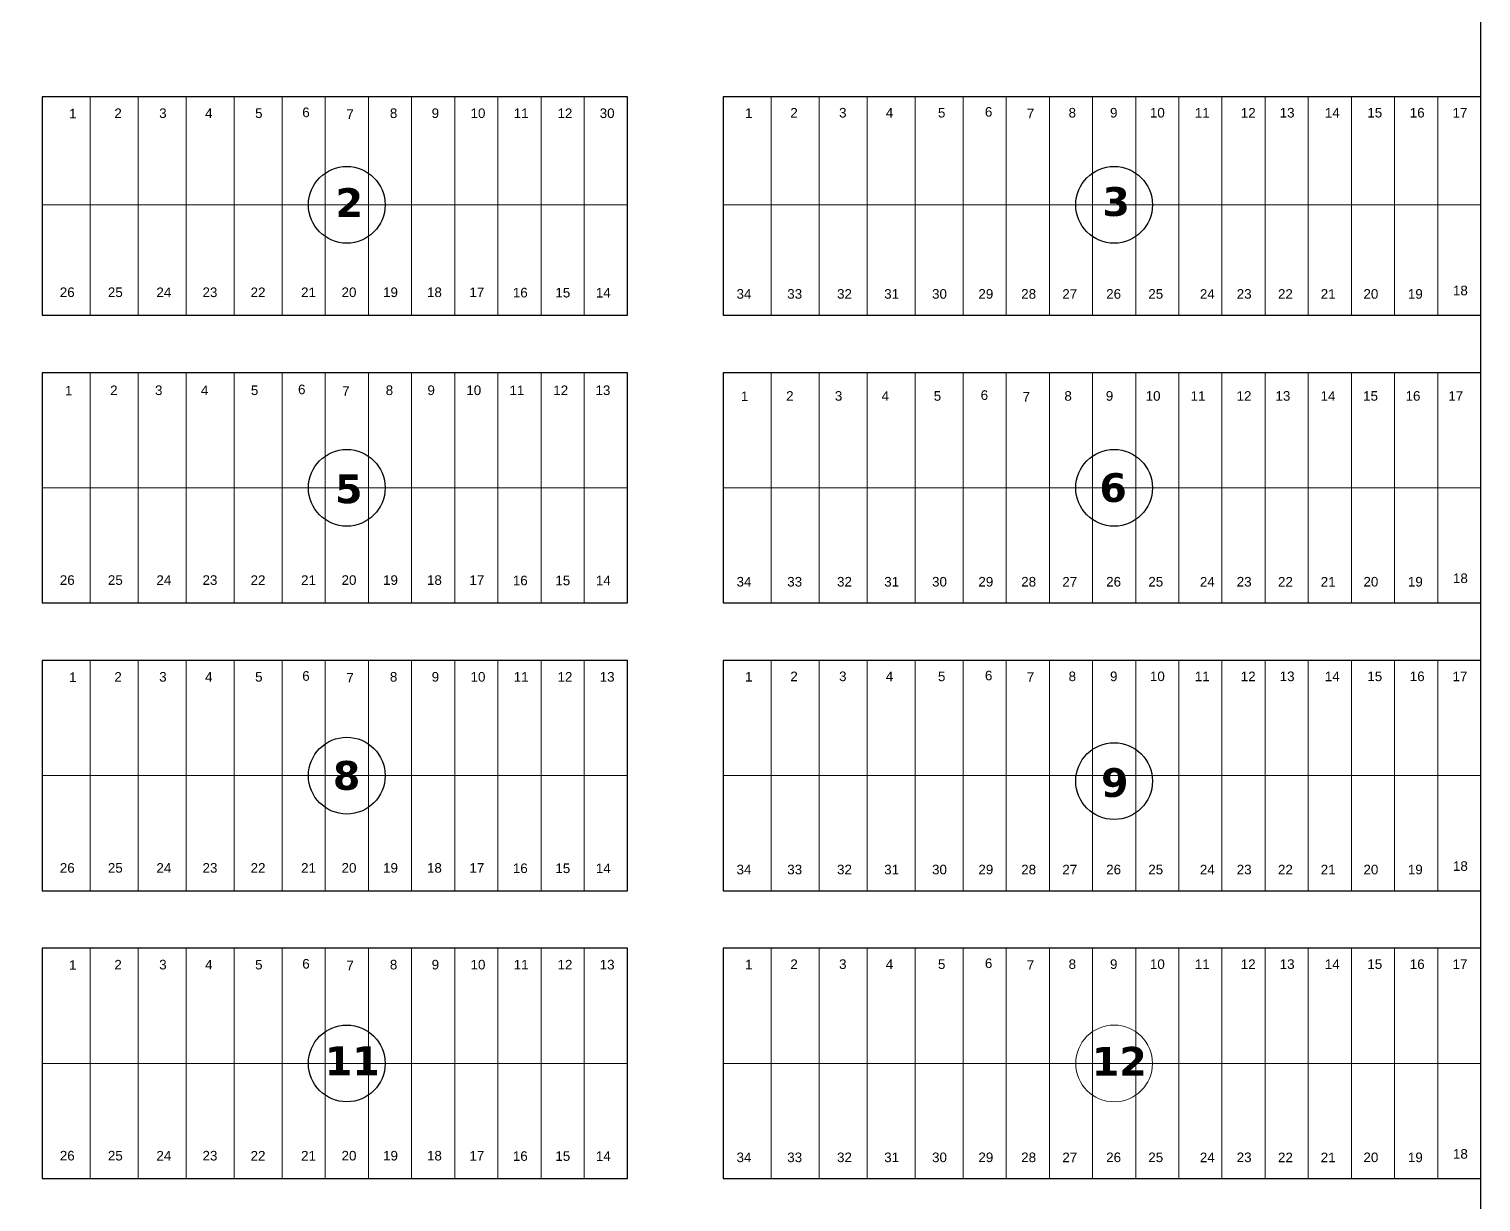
# Model space of a CAD drawing. Header units: millimetres. Extents: x 0 to 6558, y 60 to 10727.
# Drawn here: x 877.2 to 1180, y 7662.2 to 7906.8 of the extents above; entities that cross this region are included whole.
import ezdxf

# ---------------------------------------------------------------- set-up
doc = ezdxf.new("R2010")
doc.units = ezdxf.units.MM
for name, color, linetype in [('0 N° DE MANZANA', 255, 'Continuous'), ('0 SIG - CHACRAS', 253, 'Continuous'), ('0 SIG - MANZANAS', 253, 'Continuous')]:
    doc.layers.add(name, color=color, linetype=linetype)
doc.layers.add('0 N° DE PARCELA', color=255, linetype='Continuous', lineweight=25)
doc.layers.add('0 SIG - PARCELAS', color=252, linetype='Continuous', lineweight=18)
doc.styles.get("Standard").update_dxf_attribs({"font": 'arial.ttf'})
doc.styles.add('STYLE1', font='arial.ttf')

msp = doc.modelspace()

# ---------------------------------------------------------------- linework, layer by layer
at = {"layer": '0 N° DE MANZANA'}
for centre in [(943.479, 7870.105), (1103.479, 7870.105), (943.479, 7811.105), (1103.479, 7811.105), (943.479, 7751.105), (1103.479, 7749.966), (943.479, 7691.105)]:
    msp.add_circle(centre, 8, dxfattribs=at)
at = {"layer": '0 SIG - CHACRAS'}
msp.add_lwpolyline([(199.979, 7425.105), (1179.979, 7425.105), (1179.979, 8400.105), (199.979, 8400.105)], close=True, dxfattribs=at)
at = {"layer": '0 SIG - MANZANAS'}
for points in [[(1001.979, 7892.605), (879.979, 7892.605), (879.979, 7847.105), (1001.979, 7847.105)], [(1179.979, 7892.605), (1021.979, 7892.605), (1021.979, 7847.105), (1179.979, 7847.105)], [(879.979, 7787.105), (1001.979, 7787.105), (1001.979, 7835.105), (879.979, 7835.105)], [(1021.979, 7787.105), (1179.979, 7787.105), (1179.979, 7835.105), (1021.979, 7835.105)], [(879.979, 7727.105), (1001.979, 7727.105), (1001.979, 7775.105), (879.979, 7775.105)], [(1021.979, 7727.105), (1179.979, 7727.105), (1179.979, 7775.105), (1021.979, 7775.105)], [(879.979, 7667.105), (1001.979, 7667.105), (1001.979, 7715.105), (879.979, 7715.105)], [(1021.979, 7667.105), (1179.979, 7667.105), (1179.979, 7715.105), (1021.979, 7715.105)]]:
    msp.add_lwpolyline(points, close=True, dxfattribs=at)
at = {"layer": '0 SIG - PARCELAS'}
for points in [[(889.979, 7870.105), (879.979, 7870.105), (879.979, 7892.605), (889.979, 7892.605)], [(899.979, 7870.105), (889.979, 7870.105), (889.979, 7892.605), (899.979, 7892.605)], [(909.979, 7870.105), (899.979, 7870.105), (899.979, 7892.605), (909.979, 7892.605)], [(919.979, 7870.105), (909.979, 7870.105), (909.979, 7892.605), (919.979, 7892.605)], [(929.979, 7870.105), (919.979, 7870.105), (919.979, 7892.605), (929.979, 7892.605)], [(938.979, 7870.105), (929.979, 7870.105), (929.979, 7892.605), (938.979, 7892.605)], [(947.979, 7870.105), (938.979, 7870.105), (938.979, 7892.605), (947.979, 7892.605)], [(956.979, 7870.105), (947.979, 7870.105), (947.979, 7892.605), (956.979, 7892.605)], [(965.979, 7870.105), (956.979, 7870.105), (956.979, 7892.605), (965.979, 7892.605)], [(974.979, 7870.105), (965.979, 7870.105), (965.979, 7892.605), (974.979, 7892.605)], [(983.979, 7870.105), (974.979, 7870.105), (974.979, 7892.605), (983.979, 7892.605)], [(992.979, 7870.105), (983.979, 7870.105), (983.979, 7892.605), (992.979, 7892.605)], [(1001.979, 7870.105), (992.979, 7870.105), (992.979, 7892.605), (1001.979, 7892.605)], [(1031.979, 7870.105), (1021.979, 7870.105), (1021.979, 7892.605), (1031.979, 7892.605)], [(1041.979, 7870.105), (1031.979, 7870.105), (1031.979, 7892.605), (1041.979, 7892.605)], [(1051.979, 7870.105), (1041.979, 7870.105), (1041.979, 7892.605), (1051.979, 7892.605)], [(1061.979, 7870.105), (1051.979, 7870.105), (1051.979, 7892.605), (1061.979, 7892.605)], [(1071.979, 7870.105), (1061.979, 7870.105), (1061.979, 7892.605), (1071.979, 7892.605)], [(1080.979, 7870.105), (1071.979, 7870.105), (1071.979, 7892.605), (1080.979, 7892.605)], [(1089.979, 7870.105), (1080.979, 7870.105), (1080.979, 7892.605), (1089.979, 7892.605)], [(1098.979, 7870.105), (1089.979, 7870.105), (1089.979, 7892.605), (1098.979, 7892.605)], [(1107.979, 7870.105), (1098.979, 7870.105), (1098.979, 7892.605), (1107.979, 7892.605)], [(1116.979, 7870.105), (1107.979, 7870.105), (1107.979, 7892.605), (1116.979, 7892.605)], [(1125.979, 7870.105), (1116.979, 7870.105), (1116.979, 7892.605), (1125.979, 7892.605)], [(1134.979, 7870.105), (1125.979, 7870.105), (1125.979, 7892.605), (1134.979, 7892.605)], [(1143.979, 7870.105), (1134.979, 7870.105), (1134.979, 7892.605), (1143.979, 7892.605)], [(1152.979, 7870.105), (1143.979, 7870.105), (1143.979, 7892.605), (1152.979, 7892.605)], [(1161.979, 7870.105), (1152.979, 7870.105), (1152.979, 7892.605), (1161.979, 7892.605)], [(1170.979, 7870.105), (1161.979, 7870.105), (1161.979, 7892.605), (1170.979, 7892.605)], [(1179.979, 7870.105), (1170.979, 7870.105), (1170.979, 7892.605), (1179.979, 7892.605)], [(879.979, 7847.105), (889.979, 7847.105), (889.979, 7870.105), (879.979, 7870.105)], [(889.979, 7847.105), (899.979, 7847.105), (899.979, 7870.105), (889.979, 7870.105)], [(899.979, 7847.105), (909.979, 7847.105), (909.979, 7870.105), (899.979, 7870.105)], [(909.979, 7847.105), (919.979, 7847.105), (919.979, 7870.105), (909.979, 7870.105)], [(919.979, 7847.105), (929.979, 7847.105), (929.979, 7870.105), (919.979, 7870.105)], [(929.979, 7847.105), (938.979, 7847.105), (938.979, 7870.105), (929.979, 7870.105)], [(938.979, 7847.105), (947.979, 7847.105), (947.979, 7870.105), (938.979, 7870.105)], [(947.979, 7847.105), (956.979, 7847.105), (956.979, 7870.105), (947.979, 7870.105)], [(956.979, 7847.105), (965.979, 7847.105), (965.979, 7870.105), (956.979, 7870.105)], [(965.979, 7847.105), (974.979, 7847.105), (974.979, 7870.105), (965.979, 7870.105)], [(974.979, 7847.105), (983.979, 7847.105), (983.979, 7870.105), (974.979, 7870.105)], [(983.979, 7847.105), (992.979, 7847.105), (992.979, 7870.105), (983.979, 7870.105)], [(992.979, 7847.105), (1001.979, 7847.105), (1001.979, 7870.105), (992.979, 7870.105)], [(1021.979, 7847.105), (1031.979, 7847.105), (1031.979, 7870.105), (1021.979, 7870.105)], [(1031.979, 7847.105), (1041.979, 7847.105), (1041.979, 7870.105), (1031.979, 7870.105)], [(1041.979, 7847.105), (1051.979, 7847.105), (1051.979, 7870.105), (1041.979, 7870.105)], [(1051.979, 7847.105), (1061.979, 7847.105), (1061.979, 7870.105), (1051.979, 7870.105)], [(1061.979, 7847.105), (1071.979, 7847.105), (1071.979, 7870.105), (1061.979, 7870.105)], [(1071.979, 7847.105), (1080.979, 7847.105), (1080.979, 7870.105), (1071.979, 7870.105)], [(1080.979, 7847.105), (1089.979, 7847.105), (1089.979, 7870.105), (1080.979, 7870.105)], [(1089.979, 7847.105), (1098.979, 7847.105), (1098.979, 7870.105), (1089.979, 7870.105)], [(1098.979, 7847.105), (1107.979, 7847.105), (1107.979, 7870.105), (1098.979, 7870.105)], [(1107.979, 7847.105), (1116.979, 7847.105), (1116.979, 7870.105), (1107.979, 7870.105)], [(1116.979, 7847.105), (1125.979, 7847.105), (1125.979, 7870.105), (1116.979, 7870.105)], [(1125.979, 7847.105), (1134.979, 7847.105), (1134.979, 7870.105), (1125.979, 7870.105)], [(1134.979, 7847.105), (1143.979, 7847.105), (1143.979, 7870.105), (1134.979, 7870.105)], [(1143.979, 7847.105), (1152.979, 7847.105), (1152.979, 7870.105), (1143.979, 7870.105)], [(1152.979, 7847.105), (1161.979, 7847.105), (1161.979, 7870.105), (1152.979, 7870.105)], [(1161.979, 7847.105), (1170.979, 7847.105), (1170.979, 7870.105), (1161.979, 7870.105)], [(1170.979, 7847.105), (1179.979, 7847.105), (1179.979, 7870.105), (1170.979, 7870.105)], [(879.979, 7811.105), (889.979, 7811.105), (889.979, 7835.105), (879.979, 7835.105)], [(889.979, 7811.105), (899.979, 7811.105), (899.979, 7835.105), (889.979, 7835.105)], [(899.979, 7811.105), (909.979, 7811.105), (909.979, 7835.105), (899.979, 7835.105)], [(909.979, 7811.105), (919.979, 7811.105), (919.979, 7835.105), (909.979, 7835.105)], [(919.979, 7811.105), (929.979, 7811.105), (929.979, 7835.105), (919.979, 7835.105)], [(929.979, 7811.105), (938.979, 7811.105), (938.979, 7835.105), (929.979, 7835.105)], [(938.979, 7811.105), (947.979, 7811.105), (947.979, 7835.105), (938.979, 7835.105)], [(947.979, 7811.105), (956.979, 7811.105), (956.979, 7835.105), (947.979, 7835.105)], [(956.979, 7811.105), (965.979, 7811.105), (965.979, 7835.105), (956.979, 7835.105)], [(965.979, 7811.105), (974.979, 7811.105), (974.979, 7835.105), (965.979, 7835.105)], [(974.979, 7811.105), (983.979, 7811.105), (983.979, 7835.105), (974.979, 7835.105)], [(983.979, 7811.105), (992.979, 7811.105), (992.979, 7835.105), (983.979, 7835.105)], [(992.979, 7811.105), (1001.979, 7811.105), (1001.979, 7835.105), (992.979, 7835.105)], [(1021.979, 7811.105), (1031.979, 7811.105), (1031.979, 7835.105), (1021.979, 7835.105)], [(1031.979, 7811.105), (1041.979, 7811.105), (1041.979, 7835.105), (1031.979, 7835.105)], [(1041.979, 7811.105), (1051.979, 7811.105), (1051.979, 7835.105), (1041.979, 7835.105)], [(1051.979, 7811.105), (1061.979, 7811.105), (1061.979, 7835.105), (1051.979, 7835.105)], [(1061.979, 7811.105), (1071.979, 7811.105), (1071.979, 7835.105), (1061.979, 7835.105)], [(1071.979, 7811.105), (1080.979, 7811.105), (1080.979, 7835.105), (1071.979, 7835.105)], [(1080.979, 7811.105), (1089.979, 7811.105), (1089.979, 7835.105), (1080.979, 7835.105)], [(1089.979, 7811.105), (1098.979, 7811.105), (1098.979, 7835.105), (1089.979, 7835.105)], [(1098.979, 7811.105), (1107.979, 7811.105), (1107.979, 7835.105), (1098.979, 7835.105)], [(1107.979, 7811.105), (1116.979, 7811.105), (1116.979, 7835.105), (1107.979, 7835.105)], [(1116.979, 7811.105), (1125.979, 7811.105), (1125.979, 7835.105), (1116.979, 7835.105)], [(1125.979, 7811.105), (1134.979, 7811.105), (1134.979, 7835.105), (1125.979, 7835.105)], [(1134.979, 7811.105), (1143.979, 7811.105), (1143.979, 7835.105), (1134.979, 7835.105)], [(1143.979, 7811.105), (1152.979, 7811.105), (1152.979, 7835.105), (1143.979, 7835.105)], [(1152.979, 7811.105), (1161.979, 7811.105), (1161.979, 7835.105), (1152.979, 7835.105)], [(1161.979, 7811.105), (1170.979, 7811.105), (1170.979, 7835.105), (1161.979, 7835.105)], [(1170.979, 7811.105), (1179.979, 7811.105), (1179.979, 7835.105), (1170.979, 7835.105)], [(879.979, 7787.105), (889.979, 7787.105), (889.979, 7811.105), (879.979, 7811.105)], [(889.979, 7787.105), (899.979, 7787.105), (899.979, 7811.105), (889.979, 7811.105)], [(899.979, 7787.105), (909.979, 7787.105), (909.979, 7811.105), (899.979, 7811.105)], [(909.979, 7787.105), (919.979, 7787.105), (919.979, 7811.105), (909.979, 7811.105)], [(919.979, 7787.105), (929.979, 7787.105), (929.979, 7811.105), (919.979, 7811.105)], [(929.979, 7787.105), (938.979, 7787.105), (938.979, 7811.105), (929.979, 7811.105)], [(938.979, 7787.105), (947.979, 7787.105), (947.979, 7811.105), (938.979, 7811.105)], [(947.979, 7787.105), (956.979, 7787.105), (956.979, 7811.105), (947.979, 7811.105)], [(956.979, 7787.105), (965.979, 7787.105), (965.979, 7811.105), (956.979, 7811.105)], [(965.979, 7787.105), (974.979, 7787.105), (974.979, 7811.105), (965.979, 7811.105)], [(974.979, 7787.105), (983.979, 7787.105), (983.979, 7811.105), (974.979, 7811.105)], [(983.979, 7787.105), (992.979, 7787.105), (992.979, 7811.105), (983.979, 7811.105)], [(992.979, 7787.105), (1001.979, 7787.105), (1001.979, 7811.105), (992.979, 7811.105)], [(1021.979, 7787.105), (1031.979, 7787.105), (1031.979, 7811.105), (1021.979, 7811.105)], [(1031.979, 7787.105), (1041.979, 7787.105), (1041.979, 7811.105), (1031.979, 7811.105)], [(1041.979, 7787.105), (1051.979, 7787.105), (1051.979, 7811.105), (1041.979, 7811.105)], [(1051.979, 7787.105), (1061.979, 7787.105), (1061.979, 7811.105), (1051.979, 7811.105)], [(1061.979, 7787.105), (1071.979, 7787.105), (1071.979, 7811.105), (1061.979, 7811.105)], [(1071.979, 7787.105), (1080.979, 7787.105), (1080.979, 7811.105), (1071.979, 7811.105)], [(1080.979, 7787.105), (1089.979, 7787.105), (1089.979, 7811.105), (1080.979, 7811.105)], [(1089.979, 7787.105), (1098.979, 7787.105), (1098.979, 7811.105), (1089.979, 7811.105)], [(1098.979, 7787.105), (1107.979, 7787.105), (1107.979, 7811.105), (1098.979, 7811.105)], [(1107.979, 7787.105), (1116.979, 7787.105), (1116.979, 7811.105), (1107.979, 7811.105)], [(1116.979, 7787.105), (1125.979, 7787.105), (1125.979, 7811.105), (1116.979, 7811.105)], [(1125.979, 7787.105), (1134.979, 7787.105), (1134.979, 7811.105), (1125.979, 7811.105)], [(1134.979, 7787.105), (1143.979, 7787.105), (1143.979, 7811.105), (1134.979, 7811.105)], [(1143.979, 7787.105), (1152.979, 7787.105), (1152.979, 7811.105), (1143.979, 7811.105)], [(1152.979, 7787.105), (1161.979, 7787.105), (1161.979, 7811.105), (1152.979, 7811.105)], [(1161.979, 7787.105), (1170.979, 7787.105), (1170.979, 7811.105), (1161.979, 7811.105)], [(1170.979, 7787.105), (1179.979, 7787.105), (1179.979, 7811.105), (1170.979, 7811.105)], [(879.979, 7751.105), (889.979, 7751.105), (889.979, 7775.105), (879.979, 7775.105)], [(889.979, 7751.105), (899.979, 7751.105), (899.979, 7775.105), (889.979, 7775.105)], [(899.979, 7751.105), (909.979, 7751.105), (909.979, 7775.105), (899.979, 7775.105)], [(909.979, 7751.105), (919.979, 7751.105), (919.979, 7775.105), (909.979, 7775.105)], [(919.979, 7751.105), (929.979, 7751.105), (929.979, 7775.105), (919.979, 7775.105)], [(929.979, 7751.105), (938.979, 7751.105), (938.979, 7775.105), (929.979, 7775.105)], [(938.979, 7751.105), (947.979, 7751.105), (947.979, 7775.105), (938.979, 7775.105)], [(947.979, 7751.105), (956.979, 7751.105), (956.979, 7775.105), (947.979, 7775.105)], [(956.979, 7751.105), (965.979, 7751.105), (965.979, 7775.105), (956.979, 7775.105)], [(965.979, 7751.105), (974.979, 7751.105), (974.979, 7775.105), (965.979, 7775.105)], [(974.979, 7751.105), (983.979, 7751.105), (983.979, 7775.105), (974.979, 7775.105)], [(983.979, 7751.105), (992.979, 7751.105), (992.979, 7775.105), (983.979, 7775.105)], [(992.979, 7751.105), (1001.979, 7751.105), (1001.979, 7775.105), (992.979, 7775.105)], [(1021.979, 7751.105), (1031.979, 7751.105), (1031.979, 7775.105), (1021.979, 7775.105)], [(1031.979, 7751.105), (1041.979, 7751.105), (1041.979, 7775.105), (1031.979, 7775.105)], [(1041.979, 7751.105), (1051.979, 7751.105), (1051.979, 7775.105), (1041.979, 7775.105)], [(1051.979, 7751.105), (1061.979, 7751.105), (1061.979, 7775.105), (1051.979, 7775.105)], [(1061.979, 7751.105), (1071.979, 7751.105), (1071.979, 7775.105), (1061.979, 7775.105)], [(1071.979, 7751.105), (1080.979, 7751.105), (1080.979, 7775.105), (1071.979, 7775.105)], [(1080.979, 7751.105), (1089.979, 7751.105), (1089.979, 7775.105), (1080.979, 7775.105)], [(1089.979, 7751.105), (1098.979, 7751.105), (1098.979, 7775.105), (1089.979, 7775.105)], [(1098.979, 7751.105), (1107.979, 7751.105), (1107.979, 7775.105), (1098.979, 7775.105)], [(1107.979, 7751.105), (1116.979, 7751.105), (1116.979, 7775.105), (1107.979, 7775.105)], [(1116.979, 7751.105), (1125.979, 7751.105), (1125.979, 7775.105), (1116.979, 7775.105)], [(1125.979, 7751.105), (1134.979, 7751.105), (1134.979, 7775.105), (1125.979, 7775.105)], [(1134.979, 7751.105), (1143.979, 7751.105), (1143.979, 7775.105), (1134.979, 7775.105)], [(1143.979, 7751.105), (1152.979, 7751.105), (1152.979, 7775.105), (1143.979, 7775.105)], [(1152.979, 7751.105), (1161.979, 7751.105), (1161.979, 7775.105), (1152.979, 7775.105)], [(1161.979, 7751.105), (1170.979, 7751.105), (1170.979, 7775.105), (1161.979, 7775.105)], [(1170.979, 7751.105), (1179.979, 7751.105), (1179.979, 7775.105), (1170.979, 7775.105)], [(879.979, 7727.105), (889.979, 7727.105), (889.979, 7751.105), (879.979, 7751.105)], [(889.979, 7727.105), (899.979, 7727.105), (899.979, 7751.105), (889.979, 7751.105)], [(899.979, 7727.105), (909.979, 7727.105), (909.979, 7751.105), (899.979, 7751.105)], [(909.979, 7727.105), (919.979, 7727.105), (919.979, 7751.105), (909.979, 7751.105)], [(919.979, 7727.105), (929.979, 7727.105), (929.979, 7751.105), (919.979, 7751.105)], [(929.979, 7727.105), (938.979, 7727.105), (938.979, 7751.105), (929.979, 7751.105)], [(938.979, 7727.105), (947.979, 7727.105), (947.979, 7751.105), (938.979, 7751.105)], [(947.979, 7727.105), (956.979, 7727.105), (956.979, 7751.105), (947.979, 7751.105)], [(956.979, 7727.105), (965.979, 7727.105), (965.979, 7751.105), (956.979, 7751.105)], [(965.979, 7727.105), (974.979, 7727.105), (974.979, 7751.105), (965.979, 7751.105)], [(974.979, 7727.105), (983.979, 7727.105), (983.979, 7751.105), (974.979, 7751.105)], [(983.979, 7727.105), (992.979, 7727.105), (992.979, 7751.105), (983.979, 7751.105)], [(992.979, 7727.105), (1001.979, 7727.105), (1001.979, 7751.105), (992.979, 7751.105)], [(1021.979, 7727.105), (1031.979, 7727.105), (1031.979, 7751.105), (1021.979, 7751.105)], [(1031.979, 7727.105), (1041.979, 7727.105), (1041.979, 7751.105), (1031.979, 7751.105)], [(1041.979, 7727.105), (1051.979, 7727.105), (1051.979, 7751.105), (1041.979, 7751.105)], [(1051.979, 7727.105), (1061.979, 7727.105), (1061.979, 7751.105), (1051.979, 7751.105)], [(1061.979, 7727.105), (1071.979, 7727.105), (1071.979, 7751.105), (1061.979, 7751.105)], [(1071.979, 7727.105), (1080.979, 7727.105), (1080.979, 7751.105), (1071.979, 7751.105)], [(1080.979, 7727.105), (1089.979, 7727.105), (1089.979, 7751.105), (1080.979, 7751.105)], [(1089.979, 7727.105), (1098.979, 7727.105), (1098.979, 7751.105), (1089.979, 7751.105)], [(1098.979, 7727.105), (1107.979, 7727.105), (1107.979, 7751.105), (1098.979, 7751.105)], [(1107.979, 7727.105), (1116.979, 7727.105), (1116.979, 7751.105), (1107.979, 7751.105)], [(1116.979, 7727.105), (1125.979, 7727.105), (1125.979, 7751.105), (1116.979, 7751.105)], [(1125.979, 7727.105), (1134.979, 7727.105), (1134.979, 7751.105), (1125.979, 7751.105)], [(1134.979, 7727.105), (1143.979, 7727.105), (1143.979, 7751.105), (1134.979, 7751.105)], [(1143.979, 7727.105), (1152.979, 7727.105), (1152.979, 7751.105), (1143.979, 7751.105)], [(1152.979, 7727.105), (1161.979, 7727.105), (1161.979, 7751.105), (1152.979, 7751.105)], [(1161.979, 7727.105), (1170.979, 7727.105), (1170.979, 7751.105), (1161.979, 7751.105)], [(1170.979, 7727.105), (1179.979, 7727.105), (1179.979, 7751.105), (1170.979, 7751.105)], [(879.979, 7691.105), (889.979, 7691.105), (889.979, 7715.105), (879.979, 7715.105)], [(889.979, 7691.105), (899.979, 7691.105), (899.979, 7715.105), (889.979, 7715.105)], [(899.979, 7691.105), (909.979, 7691.105), (909.979, 7715.105), (899.979, 7715.105)], [(909.979, 7691.105), (919.979, 7691.105), (919.979, 7715.105), (909.979, 7715.105)], [(919.979, 7691.105), (929.979, 7691.105), (929.979, 7715.105), (919.979, 7715.105)], [(929.979, 7691.105), (938.979, 7691.105), (938.979, 7715.105), (929.979, 7715.105)], [(938.979, 7691.105), (947.979, 7691.105), (947.979, 7715.105), (938.979, 7715.105)], [(947.979, 7691.105), (956.979, 7691.105), (956.979, 7715.105), (947.979, 7715.105)], [(956.979, 7691.105), (965.979, 7691.105), (965.979, 7715.105), (956.979, 7715.105)], [(965.979, 7691.105), (974.979, 7691.105), (974.979, 7715.105), (965.979, 7715.105)], [(974.979, 7691.105), (983.979, 7691.105), (983.979, 7715.105), (974.979, 7715.105)], [(983.979, 7691.105), (992.979, 7691.105), (992.979, 7715.105), (983.979, 7715.105)], [(992.979, 7691.105), (1001.979, 7691.105), (1001.979, 7715.105), (992.979, 7715.105)], [(1021.979, 7691.105), (1031.979, 7691.105), (1031.979, 7715.105), (1021.979, 7715.105)], [(1031.979, 7691.105), (1041.979, 7691.105), (1041.979, 7715.105), (1031.979, 7715.105)], [(1041.979, 7691.105), (1051.979, 7691.105), (1051.979, 7715.105), (1041.979, 7715.105)], [(1051.979, 7691.105), (1061.979, 7691.105), (1061.979, 7715.105), (1051.979, 7715.105)], [(1061.979, 7691.105), (1071.979, 7691.105), (1071.979, 7715.105), (1061.979, 7715.105)], [(1071.979, 7691.105), (1080.979, 7691.105), (1080.979, 7715.105), (1071.979, 7715.105)], [(1080.979, 7691.105), (1089.979, 7691.105), (1089.979, 7715.105), (1080.979, 7715.105)], [(1089.979, 7691.105), (1098.979, 7691.105), (1098.979, 7715.105), (1089.979, 7715.105)], [(1098.979, 7691.105), (1107.979, 7691.105), (1107.979, 7715.105), (1098.979, 7715.105)], [(1107.979, 7691.105), (1116.979, 7691.105), (1116.979, 7715.105), (1107.979, 7715.105)], [(1116.979, 7691.105), (1125.979, 7691.105), (1125.979, 7715.105), (1116.979, 7715.105)], [(1125.979, 7691.105), (1134.979, 7691.105), (1134.979, 7715.105), (1125.979, 7715.105)], [(1134.979, 7691.105), (1143.979, 7691.105), (1143.979, 7715.105), (1134.979, 7715.105)], [(1143.979, 7691.105), (1152.979, 7691.105), (1152.979, 7715.105), (1143.979, 7715.105)], [(1152.979, 7691.105), (1161.979, 7691.105), (1161.979, 7715.105), (1152.979, 7715.105)], [(1161.979, 7691.105), (1170.979, 7691.105), (1170.979, 7715.105), (1161.979, 7715.105)], [(1170.979, 7691.105), (1179.979, 7691.105), (1179.979, 7715.105), (1170.979, 7715.105)], [(879.979, 7667.105), (889.979, 7667.105), (889.979, 7691.105), (879.979, 7691.105)], [(889.979, 7667.105), (899.979, 7667.105), (899.979, 7691.105), (889.979, 7691.105)], [(899.979, 7667.105), (909.979, 7667.105), (909.979, 7691.105), (899.979, 7691.105)], [(909.979, 7667.105), (919.979, 7667.105), (919.979, 7691.105), (909.979, 7691.105)], [(919.979, 7667.105), (929.979, 7667.105), (929.979, 7691.105), (919.979, 7691.105)], [(929.979, 7667.105), (938.979, 7667.105), (938.979, 7691.105), (929.979, 7691.105)], [(938.979, 7667.105), (947.979, 7667.105), (947.979, 7691.105), (938.979, 7691.105)], [(947.979, 7667.105), (956.979, 7667.105), (956.979, 7691.105), (947.979, 7691.105)], [(956.979, 7667.105), (965.979, 7667.105), (965.979, 7691.105), (956.979, 7691.105)], [(965.979, 7667.105), (974.979, 7667.105), (974.979, 7691.105), (965.979, 7691.105)], [(974.979, 7667.105), (983.979, 7667.105), (983.979, 7691.105), (974.979, 7691.105)], [(983.979, 7667.105), (992.979, 7667.105), (992.979, 7691.105), (983.979, 7691.105)], [(992.979, 7667.105), (1001.979, 7667.105), (1001.979, 7691.105), (992.979, 7691.105)], [(1021.979, 7667.105), (1031.979, 7667.105), (1031.979, 7691.105), (1021.979, 7691.105)], [(1031.979, 7667.105), (1041.979, 7667.105), (1041.979, 7691.105), (1031.979, 7691.105)], [(1041.979, 7667.105), (1051.979, 7667.105), (1051.979, 7691.105), (1041.979, 7691.105)], [(1051.979, 7667.105), (1061.979, 7667.105), (1061.979, 7691.105), (1051.979, 7691.105)], [(1061.979, 7667.105), (1071.979, 7667.105), (1071.979, 7691.105), (1061.979, 7691.105)], [(1071.979, 7667.105), (1080.979, 7667.105), (1080.979, 7691.105), (1071.979, 7691.105)], [(1080.979, 7667.105), (1089.979, 7667.105), (1089.979, 7691.105), (1080.979, 7691.105)], [(1089.979, 7667.105), (1098.979, 7667.105), (1098.979, 7691.105), (1089.979, 7691.105)], [(1098.979, 7667.105), (1107.979, 7667.105), (1107.979, 7691.105), (1098.979, 7691.105)], [(1107.979, 7667.105), (1116.979, 7667.105), (1116.979, 7691.105), (1107.979, 7691.105)], [(1116.979, 7667.105), (1125.979, 7667.105), (1125.979, 7691.105), (1116.979, 7691.105)], [(1125.979, 7667.105), (1134.979, 7667.105), (1134.979, 7691.105), (1125.979, 7691.105)], [(1134.979, 7667.105), (1143.979, 7667.105), (1143.979, 7691.105), (1134.979, 7691.105)], [(1143.979, 7667.105), (1152.979, 7667.105), (1152.979, 7691.105), (1143.979, 7691.105)], [(1152.979, 7667.105), (1161.979, 7667.105), (1161.979, 7691.105), (1152.979, 7691.105)], [(1161.979, 7667.105), (1170.979, 7667.105), (1170.979, 7691.105), (1161.979, 7691.105)], [(1170.979, 7667.105), (1179.979, 7667.105), (1179.979, 7691.105), (1170.979, 7691.105)]]:
    msp.add_lwpolyline(points, close=True, dxfattribs=at)
msp.add_circle((1103.479, 7691.105), 8, dxfattribs=at)

# ---------------------------------------------------------------- texts
at = {"layer": '0 N° DE MANZANA', "char_height": 6, "attachment_point": 4}
for s, insert in [('{\\fVerdana|b1|i0|c0|p34;2}', (941.142, 7870.572)), ('{\\fVerdana|b1|i0|c0|p34;3}', (1101.036, 7870.728)), ('{\\fVerdana|b1|i0|c0|p34;6}', (1100.408, 7811.105)), ('{\\fVerdana|b1|i0|c0|p34;5}', (941.029, 7810.844)), ('{\\fVerdana|b1|i0|c0|p34;8}', (940.579, 7751.105)), ('{\\fVerdana|b1|i0|c0|p34;9}', (1100.76, 7749.614)), ('{\\fVerdana|b1|i0|c0|p34;11}', (938.906, 7691.659)), ('{\\fVerdana|b1|i0|c0|p34;12}', (1098.843, 7691.558))]:
    msp.add_mtext(s, dxfattribs=dict(at, insert=insert))
at = {"layer": '0 N° DE PARCELA', "char_height": 2, "attachment_point": 4, "style": 'STYLE1'}
for s, insert in [('1', (885.578, 7889.127)), ('2', (895.008, 7889.192)), ('3', (904.362, 7889.192)), ('4', (913.929, 7889.192)), ('5', (924.363, 7889.192)), ('6', (934.192, 7889.368)), ('7', (943.394, 7889.031)), ('8', (952.468, 7889.192)), ('9', (961.174, 7889.192)), ('10', (969.28, 7889.192)), ('11', (978.282, 7889.192)), ('12', (987.413, 7889.192)), ('30', (996.216, 7889.192)), ('1', (1026.538, 7889.23)), ('2', (1035.967, 7889.295)), ('3', (1046.133, 7889.295)), ('4', (1055.881, 7889.295)), ('5', (1066.75, 7889.295)), ('6', (1076.54, 7889.472)), ('7', (1085.275, 7889.135)), ('8', (1093.992, 7889.295)), ('9', (1102.628, 7889.295)), ('10', (1110.943, 7889.295)), ('11', (1120.31, 7889.295)), ('12', (1129.891, 7889.295)), ('13', (1138.007, 7889.295)), ('14', (1147.416, 7889.295)), ('15', (1156.285, 7889.295)), ('{\\fArial|b0|i0|c238|p34;1}6', (1165.132, 7889.295)), ('{\\fArial|b0|i0|c238|p34;1}7', (1174.052, 7889.295)), ('{\\fArial|b0|i0|c238|p34;2}6', (883.634, 7851.863)), ('{\\fArial|b0|i0|c238|p34;2}5', (893.659, 7851.863)), ('{\\fArial|b0|i0|c238|p34;2}4', (903.779, 7851.863)), ('{\\fArial|b0|i0|c238|p34;2}3', (913.392, 7851.863)), ('22', (923.418, 7851.863)), ('21', (933.944, 7851.863)), ('20', (942.384, 7851.863)), ('{\\fArial|b0|i0|c238|p34;1}9', (951.038, 7851.863)), ('{\\fArial|b0|i0|c238|p34;1}8', (960.197, 7851.863)), ('17', (969.046, 7851.863)), ('{\\fArial|b0|i0|c238|p34;1}6', (978.103, 7851.784)), ('{\\fArial|b0|i0|c238|p34;1}5', (986.971, 7851.784)), ('{\\fArial|b0|i0|c238|p34;1}4', (995.408, 7851.784)), ('{\\fArial|b0|i0|c238|p34;3}4', (1024.755, 7851.518)), ('33', (1035.322, 7851.518)), ('32', (1045.706, 7851.518)), ('31', (1055.543, 7851.518)), ('30', (1065.517, 7851.518)), ('{\\fArial|b0|i0|c238|p34;2}9', (1075.181, 7851.518)), ('{\\fArial|b0|i0|c238|p34;2}8', (1084.109, 7851.518)), ('{\\fArial|b0|i0|c238|p34;2}7', (1092.679, 7851.518)), ('{\\fArial|b0|i0|c238|p34;2}6', (1101.827, 7851.518)), ('{\\fArial|b0|i0|c238|p34;2}5', (1110.613, 7851.518)), ('{\\fArial|b0|i0|c238|p34;2}4', (1121.362, 7851.518)), ('{\\fArial|b0|i0|c238|p34;2}3', (1129.049, 7851.518)), ('22', (1137.651, 7851.518)), ('21', (1146.562, 7851.518)), ('20', (1155.473, 7851.518)), ('{\\fArial|b0|i0|c238|p34;1}9', (1164.738, 7851.518)), ('{\\fArial|b0|i0|c238|p34;1}8', (1174.133, 7852.241)), ('1', (884.699, 7831.369)), ('2', (894.129, 7831.435)), ('3', (903.482, 7831.435)), ('4', (913.05, 7831.435)), ('5', (923.484, 7831.435)), ('6', (933.313, 7831.611)), ('8', (951.589, 7831.435)), ('9', (960.295, 7831.435)), ('10', (968.401, 7831.435)), ('11', (977.402, 7831.435)), ('12', (986.534, 7831.435)), ('{\\fArial|b0|i0|c238|p34;1}3', (995.336, 7831.435)), ('7', (942.515, 7831.274)), ('1', (1025.658, 7830.187)), ('2', (1035.088, 7830.253)), ('3', (1045.254, 7830.253)), ('4', (1055.001, 7830.253)), ('5', (1065.87, 7830.253)), ('6', (1075.66, 7830.429)), ('7', (1084.395, 7830.092)), ('8', (1093.113, 7830.253)), ('9', (1101.749, 7830.253)), ('10', (1110.063, 7830.253)), ('11', (1119.43, 7830.253)), ('12', (1129.011, 7830.253)), ('13', (1137.127, 7830.253)), ('14', (1146.537, 7830.253)), ('15', (1155.405, 7830.253)), ('{\\fArial|b0|i0|c238|p34;1}6', (1164.253, 7830.253)), ('{\\fArial|b0|i0|c238|p34;1}7', (1173.173, 7830.253)), ('{\\fArial|b0|i0|c238|p34;1}8', (1174.133, 7792.241)), ('{\\fArial|b0|i0|c238|p34;2}6', (883.634, 7791.863)), ('{\\fArial|b0|i0|c238|p34;2}5', (893.659, 7791.863)), ('{\\fArial|b0|i0|c238|p34;2}4', (903.779, 7791.863)), ('{\\fArial|b0|i0|c238|p34;2}3', (913.392, 7791.863)), ('22', (923.418, 7791.863)), ('21', (933.944, 7791.863)), ('20', (942.384, 7791.863)), ('{\\fArial|b0|i0|c238|p34;1}9', (951.038, 7791.863)), ('{\\fArial|b0|i0|c238|p34;1}8', (960.197, 7791.863)), ('17', (969.046, 7791.863)), ('{\\fArial|b0|i0|c238|p34;1}6', (978.103, 7791.784)), ('{\\fArial|b0|i0|c238|p34;1}5', (986.971, 7791.784)), ('{\\fArial|b0|i0|c238|p34;1}4', (995.408, 7791.784)), ('{\\fArial|b0|i0|c238|p34;3}4', (1024.755, 7791.518)), ('33', (1035.322, 7791.518)), ('32', (1045.706, 7791.518)), ('31', (1055.543, 7791.518)), ('30', (1065.517, 7791.518)), ('{\\fArial|b0|i0|c238|p34;2}9', (1075.181, 7791.518)), ('{\\fArial|b0|i0|c238|p34;2}8', (1084.109, 7791.518)), ('{\\fArial|b0|i0|c238|p34;2}7', (1092.679, 7791.518)), ('{\\fArial|b0|i0|c238|p34;2}6', (1101.827, 7791.518)), ('{\\fArial|b0|i0|c238|p34;2}5', (1110.613, 7791.518)), ('{\\fArial|b0|i0|c238|p34;2}4', (1121.362, 7791.518)), ('{\\fArial|b0|i0|c238|p34;2}3', (1129.049, 7791.518)), ('22', (1137.651, 7791.518)), ('21', (1146.562, 7791.518)), ('20', (1155.473, 7791.518)), ('{\\fArial|b0|i0|c238|p34;1}9', (1164.738, 7791.518)), ('1', (885.578, 7771.627)), ('2', (895.008, 7771.692)), ('3', (904.362, 7771.692)), ('4', (913.929, 7771.692)), ('5', (924.363, 7771.692)), ('6', (934.192, 7771.868)), ('7', (943.394, 7771.531)), ('8', (952.468, 7771.692)), ('9', (961.174, 7771.692)), ('10', (969.28, 7771.692)), ('11', (978.282, 7771.692)), ('12', (987.413, 7771.692)), ('{\\fArial|b0|i0|c238|p34;1}3', (996.216, 7771.692)), ('1', (1026.538, 7771.73)), ('2', (1035.967, 7771.795)), ('3', (1046.133, 7771.795)), ('4', (1055.881, 7771.795)), ('5', (1066.75, 7771.795)), ('6', (1076.54, 7771.972)), ('7', (1085.275, 7771.635)), ('8', (1093.992, 7771.795)), ('9', (1102.628, 7771.795)), ('10', (1110.943, 7771.795)), ('11', (1120.31, 7771.795)), ('12', (1129.891, 7771.795)), ('13', (1138.007, 7771.795)), ('14', (1147.416, 7771.795)), ('15', (1156.285, 7771.795)), ('{\\fArial|b0|i0|c238|p34;1}6', (1165.132, 7771.795)), ('{\\fArial|b0|i0|c238|p34;1}7', (1174.052, 7771.795)), ('{\\fArial|b0|i0|c238|p34;2}6', (883.634, 7731.863)), ('{\\fArial|b0|i0|c238|p34;2}5', (893.659, 7731.863)), ('{\\fArial|b0|i0|c238|p34;2}4', (903.779, 7731.863)), ('{\\fArial|b0|i0|c238|p34;2}3', (913.392, 7731.863)), ('22', (923.418, 7731.863)), ('21', (933.944, 7731.863)), ('20', (942.384, 7731.863)), ('{\\fArial|b0|i0|c238|p34;1}9', (951.038, 7731.863)), ('{\\fArial|b0|i0|c238|p34;1}8', (960.197, 7731.863)), ('17', (969.046, 7731.863)), ('{\\fArial|b0|i0|c238|p34;1}6', (978.103, 7731.784)), ('{\\fArial|b0|i0|c238|p34;1}5', (986.971, 7731.784)), ('{\\fArial|b0|i0|c238|p34;1}4', (995.408, 7731.784)), ('{\\fArial|b0|i0|c238|p34;3}4', (1024.755, 7731.518)), ('33', (1035.322, 7731.518)), ('32', (1045.706, 7731.518)), ('31', (1055.543, 7731.518)), ('30', (1065.517, 7731.518)), ('{\\fArial|b0|i0|c238|p34;2}9', (1075.181, 7731.518)), ('{\\fArial|b0|i0|c238|p34;2}8', (1084.109, 7731.518)), ('{\\fArial|b0|i0|c238|p34;2}7', (1092.679, 7731.518)), ('{\\fArial|b0|i0|c238|p34;2}6', (1101.827, 7731.518)), ('{\\fArial|b0|i0|c238|p34;2}5', (1110.613, 7731.518)), ('{\\fArial|b0|i0|c238|p34;2}4', (1121.362, 7731.518)), ('{\\fArial|b0|i0|c238|p34;2}3', (1129.049, 7731.518)), ('22', (1137.651, 7731.518)), ('21', (1146.562, 7731.518)), ('20', (1155.473, 7731.518)), ('{\\fArial|b0|i0|c238|p34;1}9', (1164.738, 7731.518)), ('{\\fArial|b0|i0|c238|p34;1}8', (1174.133, 7732.241)), ('1', (885.578, 7711.627)), ('2', (895.008, 7711.692)), ('3', (904.362, 7711.692)), ('4', (913.929, 7711.692)), ('5', (924.363, 7711.692)), ('6', (934.192, 7711.868)), ('7', (943.394, 7711.531)), ('8', (952.468, 7711.692)), ('9', (961.174, 7711.692)), ('10', (969.28, 7711.692)), ('11', (978.282, 7711.692)), ('12', (987.413, 7711.692)), ('{\\fArial|b0|i0|c238|p34;1}3', (996.216, 7711.692)), ('1', (1026.538, 7711.73)), ('2', (1035.967, 7711.795)), ('3', (1046.133, 7711.795)), ('4', (1055.881, 7711.795)), ('5', (1066.75, 7711.795)), ('6', (1076.54, 7711.972)), ('7', (1085.275, 7711.635)), ('8', (1093.992, 7711.795)), ('9', (1102.628, 7711.795)), ('10', (1110.943, 7711.795)), ('11', (1120.31, 7711.795)), ('12', (1129.891, 7711.795)), ('13', (1138.007, 7711.795)), ('14', (1147.416, 7711.795)), ('15', (1156.285, 7711.795)), ('{\\fArial|b0|i0|c238|p34;1}6', (1165.132, 7711.795)), ('{\\fArial|b0|i0|c238|p34;1}7', (1174.052, 7711.795)), ('{\\fArial|b0|i0|c238|p34;2}6', (883.634, 7671.863)), ('{\\fArial|b0|i0|c238|p34;2}5', (893.659, 7671.863)), ('{\\fArial|b0|i0|c238|p34;2}4', (903.779, 7671.863)), ('{\\fArial|b0|i0|c238|p34;2}3', (913.392, 7671.863)), ('22', (923.418, 7671.863)), ('21', (933.944, 7671.863)), ('20', (942.384, 7671.863)), ('{\\fArial|b0|i0|c238|p34;1}9', (951.038, 7671.863)), ('{\\fArial|b0|i0|c238|p34;1}8', (960.197, 7671.863)), ('17', (969.046, 7671.863)), ('{\\fArial|b0|i0|c238|p34;1}6', (978.103, 7671.784)), ('{\\fArial|b0|i0|c238|p34;1}5', (986.971, 7671.784)), ('{\\fArial|b0|i0|c238|p34;1}4', (995.408, 7671.784)), ('{\\fArial|b0|i0|c238|p34;3}4', (1024.755, 7671.518)), ('33', (1035.322, 7671.518)), ('32', (1045.706, 7671.518)), ('31', (1055.543, 7671.518)), ('30', (1065.517, 7671.518)), ('{\\fArial|b0|i0|c238|p34;2}9', (1075.181, 7671.518)), ('{\\fArial|b0|i0|c238|p34;2}8', (1084.109, 7671.518)), ('{\\fArial|b0|i0|c238|p34;2}7', (1092.679, 7671.518)), ('{\\fArial|b0|i0|c238|p34;2}6', (1101.827, 7671.518)), ('{\\fArial|b0|i0|c238|p34;2}5', (1110.613, 7671.518)), ('{\\fArial|b0|i0|c238|p34;2}4', (1121.362, 7671.518)), ('{\\fArial|b0|i0|c238|p34;2}3', (1129.049, 7671.518)), ('22', (1137.651, 7671.518)), ('21', (1146.562, 7671.518)), ('20', (1155.473, 7671.518)), ('{\\fArial|b0|i0|c238|p34;1}9', (1164.738, 7671.518)), ('{\\fArial|b0|i0|c238|p34;1}8', (1174.133, 7672.241))]:
    msp.add_mtext(s, dxfattribs=dict(at, insert=insert))

doc.saveas('drawing.dxf')
